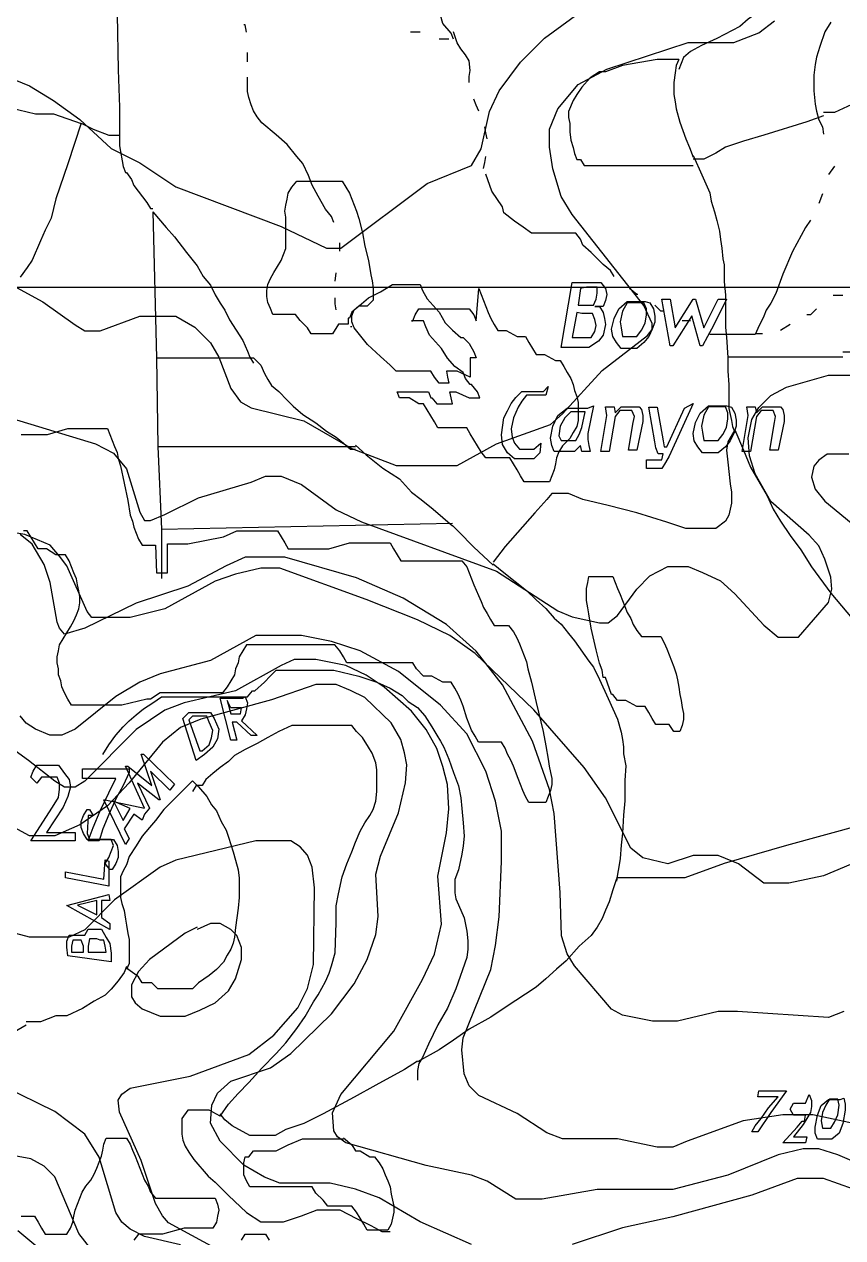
# Model space of a CAD drawing. Extents: x -0.82 to 6.83, y -0.63 to 7.9.
# Drawn here: x 0.417 to 0.778, y 5.83 to 6.364 of the extents above; entities that cross this region are included whole.
import ezdxf

# ---------------------------------------------------------------- set-up
doc = ezdxf.new("R2010")
doc.units = 0
for name, color, linetype in [('Elevations', 7, 'CONTINUOUS'), ('Grid', 7, 'CONTINUOUS'), ('Labels', 7, 'CONTINUOUS'), ('roads', 7, 'CONTINUOUS'), ('topo', 7, 'CONTINUOUS'), ('topo_grid', 7, 'CONTINUOUS'), ('water', 7, 'CONTINUOUS'), ('white', 7, 'CONTINUOUS')]:
    doc.layers.add(name, color=color, linetype=linetype)

msp = doc.modelspace()

# ---------------------------------------------------------------- linework, layer by layer
at = {"layer": 'Elevations', "color": 1}
for points in [[(0.745901, 5.884832), (0.740102, 5.876365), (0.737464, 5.876365), (0.739046, 5.879011), (0.741684, 5.882186), (0.744847, 5.886949), (0.749065, 5.891711), (0.740102, 5.891711), (0.740629, 5.894357), (0.752755, 5.894357), (0.752755, 5.894357)], [(0.762773, 5.892743), (0.763829, 5.890097), (0.763829, 5.887451), (0.763302, 5.884806), (0.76172, 5.88216), (0.760138, 5.879514), (0.75592, 5.874222), (0.76172, 5.874222), (0.761193, 5.871576), (0.751175, 5.871576), (0.751175, 5.871576), (0.757502, 5.878456), (0.759611, 5.881101), (0.760664, 5.881101), (0.761191, 5.883747), (0.760664, 5.883747), (0.758555, 5.883747), (0.756973, 5.883747), (0.755917, 5.883747), (0.754335, 5.886393), (0.755917, 5.889039), (0.759081, 5.889039), (0.76119, 5.889039)], [(0.778063, 5.891156), (0.77859, 5.88851), (0.77859, 5.885864), (0.777537, 5.880043), (0.775954, 5.87581), (0.772791, 5.873164), (0.769627, 5.873164), (0.767518, 5.873164), (0.766465, 5.873164), (0.76541, 5.87581), (0.76541, 5.878456), (0.766465, 5.883747), (0.768045, 5.887981), (0.771209, 5.890626), (0.774372, 5.890626), (0.776481, 5.890626)], [(0.768573, 5.877979), (0.770155, 5.877979), (0.772264, 5.877979), (0.773846, 5.880625), (0.775428, 5.8838), (0.775955, 5.888034), (0.775428, 5.890679), (0.773846, 5.890679), (0.771737, 5.890679), (0.770158, 5.888034), (0.768576, 5.884859), (0.768049, 5.881154)]]:
    msp.add_lwpolyline(points, close=True, dxfattribs=at)
at = {"layer": 'Grid', "color": 1}
for points in [[(0.43482, 6.034057), (0.436929, 6.031411), (0.437458, 6.028236), (0.436402, 6.024003), (0.434293, 6.01924), (0.426913, 6.008128), (0.439566, 6.008128), (0.439566, 6.004424), (0.420057, 6.004424), (0.420057, 6.004424), (0.429548, 6.01924), (0.432183, 6.023474), (0.43271, 6.027178), (0.43271, 6.029824), (0.431657, 6.03247), (0.430075, 6.03247), (0.427966, 6.03247), (0.424803, 6.03247), (0.422694, 6.029824), (0.420056, 6.03247), (0.421112, 6.035115), (0.422694, 6.037761), (0.42533, 6.037761), (0.427965, 6.037761), (0.432183, 6.037761)], [(0.463291, 6.034586), (0.460656, 6.028765), (0.457493, 6.022945), (0.454329, 6.016065), (0.451693, 6.009715), (0.450111, 6.004424), (0.445365, 6.004424), (0.447474, 6.010245), (0.450638, 6.017653), (0.454328, 6.02559), (0.457492, 6.03194), (0.442729, 6.03194), (0.442729, 6.036174), (0.463291, 6.036174)]]:
    msp.add_lwpolyline(points, close=True, dxfattribs=at)
at = {"layer": 'Labels', "color": 6}
for points in [[(0.67314, 6.247576), (0.673666, 6.24493), (0.67314, 6.242284), (0.672084, 6.239638), (0.670502, 6.239638), (0.668393, 6.239638), (0.670502, 6.239638), (0.672084, 6.236993), (0.672611, 6.234347), (0.673137, 6.231701), (0.672084, 6.226938), (0.669976, 6.224293), (0.665758, 6.221647), (0.659431, 6.221647), (0.656795, 6.221647), (0.653631, 6.221647), (0.658377, 6.250116), (0.663649, 6.250116), (0.667867, 6.250116), (0.671031, 6.250116)], [(0.662068, 6.247576), (0.661012, 6.240168), (0.663647, 6.240168), (0.666285, 6.240168), (0.667868, 6.240168), (0.668923, 6.242813), (0.66945, 6.245459), (0.66945, 6.248105), (0.668397, 6.248105), (0.666815, 6.248105), (0.664706, 6.248105)], [(0.692648, 6.241252), (0.69423, 6.238606), (0.694757, 6.235431), (0.694757, 6.232786), (0.693701, 6.229611), (0.692119, 6.226436), (0.69001, 6.22379), (0.686846, 6.221144), (0.683155, 6.221144), (0.679992, 6.221144), (0.677883, 6.22379), (0.676301, 6.226436), (0.675775, 6.229611), (0.67683, 6.234373), (0.678939, 6.238606), (0.682629, 6.241781), (0.687375, 6.241781), (0.690538, 6.241781)], [(0.680521, 6.226489), (0.682103, 6.226489), (0.683685, 6.226489), (0.686849, 6.226489), (0.688957, 6.229134), (0.690539, 6.232309), (0.691066, 6.236014), (0.691066, 6.238659), (0.690013, 6.241305), (0.688431, 6.241305), (0.686849, 6.241305), (0.68474, 6.241305), (0.682631, 6.241305), (0.680522, 6.237601), (0.679469, 6.232839), (0.679996, 6.230193)], [(0.720592, 6.231251), (0.717957, 6.226489), (0.715848, 6.222255), (0.714792, 6.222255), (0.711101, 6.235484), (0.702666, 6.222255), (0.701611, 6.222255), (0.69792, 6.242893), (0.701611, 6.242893), (0.703719, 6.230193), (0.711628, 6.242893), (0.712681, 6.242893), (0.716372, 6.230193), (0.722699, 6.242893), (0.726391, 6.242893)], [(0.660486, 6.237045), (0.658377, 6.225933), (0.660486, 6.225933), (0.664177, 6.225933), (0.666812, 6.225933), (0.668394, 6.228579), (0.668921, 6.231225), (0.668394, 6.23387), (0.667339, 6.236516), (0.66523, 6.236516), (0.662595, 6.236516)], [(0.647832, 6.204343), (0.646779, 6.200639), (0.64467, 6.200639), (0.642032, 6.200639), (0.639924, 6.200639), (0.638341, 6.200639), (0.636233, 6.197993), (0.63465, 6.195347), (0.632542, 6.190585), (0.631486, 6.185822), (0.632013, 6.182118), (0.633066, 6.179472), (0.635174, 6.176826), (0.638338, 6.176826), (0.641501, 6.176826), (0.644665, 6.179472), (0.644139, 6.175239), (0.641503, 6.172593), (0.636758, 6.172593), (0.633067, 6.172593), (0.629904, 6.175239), (0.627796, 6.178943), (0.627269, 6.183176), (0.628322, 6.190585), (0.629904, 6.19376), (0.631487, 6.196935), (0.633595, 6.19958), (0.636231, 6.202226), (0.639394, 6.202226), (0.642558, 6.202226), (0.645721, 6.202226)], [(0.667867, 6.195903), (0.665232, 6.183732), (0.665232, 6.181086), (0.665758, 6.17844), (0.666285, 6.175794), (0.662595, 6.175794), (0.662068, 6.17844), (0.659431, 6.175794), (0.655213, 6.175794), (0.652577, 6.175794), (0.650469, 6.175794), (0.649416, 6.17844), (0.648889, 6.181615), (0.649942, 6.186907), (0.652051, 6.191669), (0.656269, 6.194844), (0.658378, 6.194844), (0.661013, 6.194844), (0.665231, 6.194844)], [(0.711629, 6.196961), (0.701084, 6.173678), (0.699502, 6.171032), (0.69792, 6.168386), (0.694756, 6.168386), (0.691065, 6.168386), (0.691065, 6.17209), (0.694229, 6.17209), (0.696338, 6.17209), (0.69792, 6.17209), (0.698447, 6.174736), (0.697391, 6.174736), (0.696338, 6.174736), (0.695282, 6.177382), (0.694756, 6.180028), (0.692121, 6.195374), (0.695812, 6.195374), (0.698447, 6.180557), (0.698974, 6.177911), (0.700027, 6.177911), (0.707936, 6.194844)], [(0.728501, 6.195374), (0.730081, 6.192728), (0.730607, 6.189553), (0.730607, 6.186907), (0.729554, 6.183732), (0.727972, 6.180557), (0.725863, 6.177911), (0.7227, 6.175265), (0.719009, 6.175265), (0.715846, 6.175265), (0.713737, 6.177911), (0.712155, 6.180557), (0.711629, 6.183732), (0.712682, 6.188494), (0.71479, 6.192728), (0.718481, 6.195903), (0.723226, 6.195903), (0.726391, 6.195903)], [(0.653632, 6.18061), (0.656267, 6.18061), (0.658376, 6.18061), (0.659958, 6.18061), (0.66154, 6.183256), (0.662596, 6.186431), (0.664178, 6.19331), (0.663123, 6.19331), (0.660487, 6.19331), (0.657852, 6.19331), (0.655217, 6.190664), (0.653108, 6.18696), (0.652582, 6.182726)], [(0.688957, 6.194342), (0.689484, 6.191696), (0.689484, 6.18905), (0.686848, 6.17635), (0.683157, 6.17635), (0.685266, 6.188521), (0.685793, 6.191167), (0.68474, 6.193813), (0.682104, 6.193813), (0.679466, 6.193813), (0.677358, 6.191167), (0.674722, 6.175821), (0.67103, 6.175821), (0.673668, 6.191696), (0.673668, 6.191696), (0.673141, 6.1954), (0.676831, 6.1954), (0.677358, 6.192754), (0.677358, 6.192754), (0.679996, 6.1954), (0.684213, 6.1954), (0.686321, 6.1954), (0.687904, 6.1954)], [(0.716374, 6.18061), (0.717956, 6.18061), (0.719538, 6.18061), (0.722702, 6.18061), (0.724811, 6.183256), (0.726393, 6.186431), (0.72692, 6.190135), (0.72692, 6.192781), (0.725864, 6.195426), (0.724282, 6.195426), (0.7227, 6.195426), (0.720591, 6.195426), (0.718482, 6.195426), (0.716373, 6.191722), (0.715318, 6.18696), (0.715844, 6.184314)], [(0.751172, 6.194342), (0.751698, 6.191696), (0.751698, 6.18905), (0.749063, 6.17635), (0.745372, 6.17635), (0.747481, 6.188521), (0.748008, 6.191167), (0.746954, 6.193813), (0.744317, 6.193813), (0.741681, 6.193813), (0.739573, 6.191167), (0.736937, 6.175821), (0.733245, 6.175821), (0.735883, 6.191696), (0.735883, 6.191696), (0.735356, 6.1954), (0.739047, 6.1954), (0.739574, 6.192754), (0.739574, 6.192754), (0.742209, 6.1954), (0.746427, 6.1954), (0.748536, 6.1954), (0.750118, 6.1954)], [(0.514436, 6.067791), (0.515489, 6.065146), (0.514963, 6.0625), (0.514436, 6.059854), (0.512854, 6.057208), (0.519708, 6.050858), (0.517073, 6.050858), (0.510746, 6.056679), (0.508637, 6.056679), (0.510746, 6.048741), (0.50811, 6.048741), (0.503365, 6.067262), (0.505474, 6.067262), (0.507583, 6.067262), (0.510218, 6.067262), (0.5118, 6.067262), (0.513382, 6.067262)], [(0.506527, 6.066204), (0.508109, 6.060383), (0.509691, 6.060383), (0.511274, 6.060383), (0.512329, 6.060383), (0.512856, 6.063029), (0.512329, 6.063029), (0.5118, 6.063029), (0.510747, 6.063029), (0.508112, 6.063029)], [(0.499146, 6.060939), (0.500728, 6.058293), (0.502837, 6.05353), (0.50231, 6.049297), (0.500202, 6.045593), (0.49651, 6.042418), (0.492821, 6.039772), (0.487021, 6.058293), (0.489656, 6.060939), (0.493347, 6.060939), (0.495982, 6.060939)], [(0.489655, 6.057764), (0.4944, 6.044005), (0.495456, 6.044005), (0.498618, 6.046651), (0.499674, 6.049826), (0.500201, 6.053001), (0.498618, 6.056705), (0.497565, 6.059351), (0.495457, 6.059351), (0.493348, 6.059351), (0.491239, 6.059351)], [(0.470147, 6.018764), (0.461711, 6.037285), (0.462767, 6.037285), (0.47331, 6.028818), (0.468565, 6.042577), (0.469621, 6.042577), (0.483329, 6.029348), (0.48122, 6.026702), (0.472784, 6.035168), (0.477002, 6.022468), (0.476476, 6.022468), (0.466986, 6.029877), (0.472258, 6.018764), (0.470149, 6.016118), (0.469096, 6.013473), (0.465405, 6.016118), (0.461187, 6.009768), (0.463296, 6.005535), (0.461714, 6.002889), (0.452224, 6.022468), (0.45275, 6.022468)], [(0.456439, 6.021913), (0.460657, 6.013446), (0.46382, 6.018738)], [(0.444839, 6.007678), (0.445895, 6.005032), (0.446948, 6.005032), (0.44853, 6.005032), (0.449056, 6.005032), (0.450639, 6.005032), (0.453801, 6.005032), (0.456439, 6.005032), (0.458019, 6.002386), (0.458545, 5.999741), (0.458545, 5.997095), (0.457492, 5.994449), (0.45591, 5.991803), (0.454857, 5.991803), (0.452748, 5.994449), (0.454331, 5.997095), (0.455384, 5.999741), (0.456439, 6.002386), (0.455384, 6.005032), (0.453275, 6.005032), (0.45064, 6.005032), (0.447476, 6.005032), (0.445893, 6.005032), (0.444838, 6.005032), (0.443255, 6.007678), (0.442202, 6.010324), (0.442202, 6.01297), (0.443255, 6.015616), (0.444838, 6.018261), (0.445893, 6.018261), (0.447476, 6.015616), (0.446422, 6.015616), (0.445367, 6.015616)], [(0.45433, 5.99556), (0.45433, 5.984448), (0.435349, 5.988152), (0.435349, 5.990798), (0.452221, 5.987623), (0.452748, 5.996089)], [(0.451166, 5.978151), (0.451166, 5.970742), (0.454857, 5.968096), (0.454857, 5.965451), (0.435876, 5.976034), (0.435876, 5.976034), (0.45433, 5.980796), (0.454857, 5.978151)], [(0.440621, 5.97606), (0.449057, 5.971827), (0.449057, 5.978177)], [(0.453275, 5.961826), (0.454857, 5.95918), (0.455384, 5.954947), (0.455384, 5.951243), (0.436403, 5.953888), (0.435876, 5.957593), (0.435876, 5.960238), (0.436932, 5.962884), (0.437985, 5.962884), (0.439567, 5.962884), (0.441149, 5.962884), (0.442202, 5.962884), (0.443255, 5.962884), (0.443785, 5.962884), (0.445367, 5.96553), (0.448531, 5.96553), (0.451166, 5.96553)], [(0.442203, 5.960768), (0.439568, 5.960768), (0.438512, 5.960768), (0.437985, 5.958122), (0.437985, 5.955476), (0.443258, 5.955476), (0.443258, 5.958122)], [(0.449057, 5.961297), (0.445894, 5.961297), (0.445365, 5.958122), (0.445365, 5.955476), (0.453274, 5.955476), (0.453274, 5.955476), (0.452747, 5.958122), (0.452221, 5.960768), (0.450639, 5.960768)]]:
    msp.add_lwpolyline(points, close=True, dxfattribs=at)
at = {"layer": 'roads', "color": 7}
for points in [[(0.446946, 6.430006), (0.449055, 6.425773), (0.451164, 6.418894), (0.452219, 6.413602), (0.45591, 6.403548), (0.456437, 6.399314), (0.45749, 6.381852), (0.458016, 6.368094), (0.458543, 6.343752), (0.459069, 6.327348), (0.459069, 6.318881), (0.459069, 6.315177)], [(0.745374, 6.397859), (0.74643, 6.395213), (0.747483, 6.392568), (0.748539, 6.388863), (0.749065, 6.386218), (0.749065, 6.383043), (0.748009, 6.378809), (0.746427, 6.375634), (0.744318, 6.372459), (0.741156, 6.369813), (0.735884, 6.366109), (0.732193, 6.362934), (0.722174, 6.357643), (0.71532, 6.354468), (0.710576, 6.351822), (0.707411, 6.349176), (0.706358, 6.34653), (0.705303, 6.343884)], [(0.772261, 6.364707), (0.769626, 6.360474), (0.767517, 6.354124), (0.765935, 6.349361), (0.765408, 6.346186), (0.764882, 6.341424), (0.764882, 6.334544), (0.765408, 6.328724), (0.765935, 6.325549), (0.76699, 6.321844), (0.768573, 6.318669), (0.769099, 6.315494)], [(0.705303, 6.348276), (0.695812, 6.348276), (0.680522, 6.34563), (0.673141, 6.342985), (0.670506, 6.342985), (0.666288, 6.340339), (0.662597, 6.336105), (0.660488, 6.33293), (0.658906, 6.330285), (0.656797, 6.325522), (0.656797, 6.322876), (0.657324, 6.32023), (0.657324, 6.316526), (0.65785, 6.312822), (0.658906, 6.309647), (0.659432, 6.307001), (0.660485, 6.304355), (0.661012, 6.304355), (0.662068, 6.304355), (0.66365, 6.30171), (0.665232, 6.30171), (0.666814, 6.30171), (0.66945, 6.30171), (0.676304, 6.30171), (0.68474, 6.30171), (0.692648, 6.30171), (0.698448, 6.30171), (0.703193, 6.30171), (0.707938, 6.30171), (0.711629, 6.30171)], [(0.705303, 6.348276), (0.704247, 6.34563), (0.703721, 6.342455), (0.703194, 6.338222), (0.703194, 6.335576), (0.703194, 6.33293), (0.703721, 6.329755), (0.704247, 6.32658), (0.705829, 6.32076), (0.708465, 6.313351), (0.710047, 6.309647), (0.711629, 6.305414)], [(0.820772, 6.341953), (0.816554, 6.341953), (0.811282, 6.341953), (0.806009, 6.339307), (0.798628, 6.336661), (0.792301, 6.334015), (0.785447, 6.330311), (0.779647, 6.327665), (0.773847, 6.325019), (0.769102, 6.325019)], [(0.411092, 6.32711), (0.422164, 6.324464), (0.430072, 6.324464), (0.442199, 6.32023)], [(0.442201, 6.320336), (0.436402, 6.302345), (0.431129, 6.286999), (0.42902, 6.278532), (0.426385, 6.27324), (0.424276, 6.268478), (0.420585, 6.260011), (0.418477, 6.256836), (0.415314, 6.252603)], [(0.442201, 6.320336), (0.447474, 6.31769), (0.454328, 6.315045), (0.456437, 6.315045), (0.459072, 6.315045)], [(0.769101, 6.323511), (0.761719, 6.320865), (0.742738, 6.315045), (0.733775, 6.312399), (0.725866, 6.309753), (0.721649, 6.307107), (0.716376, 6.304461), (0.711631, 6.304461)], [(0.459073, 6.3156), (0.459073, 6.310309), (0.460655, 6.301313), (0.461711, 6.298667), (0.462237, 6.298667), (0.464346, 6.295492), (0.465399, 6.292846), (0.471199, 6.285438), (0.472781, 6.282792), (0.473834, 6.282792)], [(0.71163, 6.306102), (0.714265, 6.300281), (0.71901, 6.289698), (0.719537, 6.285993), (0.721119, 6.281231), (0.722172, 6.277527), (0.723228, 6.272764), (0.723754, 6.26906), (0.724281, 6.265356), (0.724807, 6.260593), (0.725334, 6.257948), (0.725334, 6.250539), (0.72586, 6.244718), (0.72586, 6.238898), (0.72586, 6.234135), (0.72586, 6.230431), (0.726387, 6.226198), (0.726913, 6.217202)], [(0.473837, 6.281337), (0.475419, 6.21699)], [(0.473837, 6.281337), (0.479636, 6.274458), (0.483327, 6.270224), (0.4886, 6.263345), (0.493345, 6.257524), (0.49598, 6.252762), (0.499144, 6.249058), (0.501253, 6.244824), (0.503362, 6.24112), (0.50547, 6.237945), (0.507579, 6.233712), (0.513379, 6.224716), (0.515488, 6.219953), (0.516543, 6.217308), (0.518126, 6.214662)], [(0.475419, 6.21699), (0.518125, 6.21699)], [(0.475419, 6.21699), (0.475945, 6.17799)], [(0.518126, 6.21699), (0.52129, 6.213815), (0.522872, 6.210111), (0.524454, 6.207465), (0.526037, 6.204819), (0.529199, 6.202173), (0.532891, 6.198469), (0.535526, 6.195823), (0.539744, 6.192119), (0.545544, 6.188415), (0.550289, 6.184711), (0.554507, 6.182065), (0.557671, 6.179419), (0.560834, 6.176773), (0.562943, 6.176773)], [(0.72692, 6.217519), (0.734302, 6.217519), (0.759609, 6.217519), (0.777536, 6.217519)], [(0.72692, 6.217519), (0.72692, 6.211169), (0.727446, 6.205348), (0.727446, 6.200586), (0.727446, 6.194765), (0.728502, 6.189473), (0.729029, 6.186828), (0.730082, 6.184182)], [(0.777537, 6.219636), (0.785446, 6.219636), (0.799681, 6.219636), (0.809172, 6.219636), (0.816026, 6.219636), (0.822353, 6.219636), (0.829207, 6.21699), (0.836061, 6.214344), (0.847133, 6.210111), (0.852933, 6.206936), (0.863478, 6.198998), (0.866641, 6.196353), (0.872441, 6.19159), (0.876136, 6.188944), (0.879827, 6.184711), (0.882462, 6.182065)], [(0.730084, 6.185372), (0.72692, 6.180081), (0.726393, 6.176376), (0.72692, 6.171085), (0.727976, 6.16156), (0.728502, 6.157856), (0.728502, 6.153093), (0.727976, 6.150447), (0.727976, 6.150447), (0.727449, 6.147801), (0.725867, 6.145156), (0.721649, 6.141981), (0.71954, 6.141981), (0.717431, 6.141981), (0.715323, 6.141981), (0.713214, 6.141981), (0.708469, 6.141981), (0.700033, 6.144626), (0.686852, 6.14886), (0.674198, 6.152035), (0.663126, 6.154681), (0.656799, 6.157326), (0.654164, 6.157326), (0.652582, 6.157326), (0.650999, 6.157326), (0.649417, 6.157326), (0.647308, 6.154681), (0.642036, 6.14886), (0.62885, 6.134043), (0.623578, 6.127164)], [(0.730084, 6.185372), (0.733774, 6.176376), (0.736938, 6.168968), (0.741156, 6.16156), (0.744319, 6.156268), (0.746957, 6.150447), (0.75012, 6.145156), (0.754338, 6.138806), (0.759083, 6.132456), (0.763828, 6.125047), (0.772264, 6.113406), (0.781755, 6.102293), (0.785973, 6.097531), (0.789136, 6.094356)], [(0.475946, 6.17799), (0.477528, 6.14161), (0.477528, 6.119914)], [(0.475946, 6.17799), (0.562941, 6.17799)], [(0.562943, 6.17852), (0.567688, 6.174286), (0.57507, 6.168465), (0.582451, 6.163703), (0.587724, 6.157882), (0.591941, 6.154707), (0.597214, 6.150474), (0.601432, 6.14677), (0.60565, 6.143065)], [(0.477527, 6.14161), (0.605652, 6.144256)], [(0.605651, 6.143198), (0.608286, 6.140552), (0.615141, 6.133673), (0.623576, 6.125735)], [(0.623578, 6.126317), (0.628323, 6.122613), (0.638341, 6.114676), (0.642559, 6.110442), (0.646777, 6.106738), (0.650467, 6.102505), (0.653631, 6.099859), (0.656794, 6.095626), (0.659429, 6.092451), (0.665757, 6.083455), (0.667866, 6.080809), (0.670504, 6.075517), (0.674195, 6.067051), (0.678412, 6.058055), (0.679994, 6.052234), (0.680521, 6.049059), (0.681047, 6.045884), (0.681047, 6.042709), (0.682103, 6.037417), (0.681576, 6.031067), (0.681576, 6.026305), (0.681576, 6.022071), (0.68105, 6.015721), (0.680523, 6.007784), (0.679997, 6.002492), (0.679467, 5.996671), (0.678941, 5.992967), (0.678414, 5.989792), (0.677888, 5.986617)], [(0.451692, 6.042471), (0.454327, 6.046704), (0.457491, 6.050938), (0.460654, 6.054642), (0.463289, 6.057288), (0.466454, 6.059933), (0.469616, 6.062579), (0.473834, 6.065225), (0.477525, 6.067871), (0.480161, 6.067871), (0.483852, 6.067871), (0.489124, 6.067871), (0.495451, 6.067871), (0.502306, 6.067871), (0.508633, 6.067871), (0.51285, 6.067871), (0.513905, 6.067871), (0.514958, 6.067871), (0.515487, 6.067871), (0.517596, 6.070517), (0.518652, 6.070517), (0.52287, 6.074221), (0.525505, 6.076867), (0.52814, 6.079513), (0.529196, 6.079513), (0.530778, 6.079513), (0.533941, 6.079513), (0.538686, 6.079513), (0.542377, 6.079513), (0.548181, 6.079513), (0.553454, 6.079513), (0.564526, 6.076867), (0.572434, 6.074221), (0.578234, 6.071575), (0.583506, 6.0684), (0.586144, 6.065754), (0.590362, 6.063108), (0.593525, 6.059404), (0.596689, 6.054642), (0.598798, 6.050938), (0.60038, 6.048292), (0.601963, 6.045646), (0.604071, 6.040354), (0.60618, 6.034533), (0.608289, 6.028713), (0.609342, 6.023421), (0.609868, 6.018658), (0.610395, 6.012308), (0.610921, 6.006488), (0.610395, 6.002254), (0.609868, 5.99855), (0.608286, 5.991671), (0.606704, 5.987438), (0.606704, 5.984263), (0.606704, 5.981617), (0.60723, 5.978971), (0.608286, 5.976325), (0.610921, 5.970504), (0.611974, 5.964683), (0.612501, 5.96045), (0.612501, 5.956746), (0.611974, 5.953042), (0.607229, 5.939283), (0.603538, 5.930817), (0.599321, 5.923408), (0.595103, 5.914942), (0.592465, 5.909121), (0.590883, 5.906475), (0.590357, 5.9033), (0.590357, 5.899067)], [(0.503363, 5.883245), (0.507054, 5.888536), (0.511272, 5.893299), (0.516017, 5.898061), (0.521817, 5.904411), (0.528144, 5.910761), (0.532361, 5.915524), (0.537107, 5.921874), (0.540797, 5.927165), (0.544488, 5.933515), (0.546597, 5.93669), (0.54976, 5.942511), (0.551342, 5.946215), (0.552398, 5.94939), (0.55398, 5.955211), (0.554506, 5.96844), (0.554506, 5.975849), (0.555559, 5.98114), (0.557142, 5.988549), (0.55925, 5.99437), (0.561359, 5.999661), (0.562941, 6.003895), (0.56505, 6.008657), (0.567159, 6.012361), (0.56927, 6.015536), (0.57085, 6.018182), (0.571905, 6.021886), (0.572432, 6.02612), (0.572432, 6.030882), (0.572432, 6.035645), (0.571905, 6.03882), (0.570323, 6.043053), (0.568741, 6.045699), (0.566106, 6.049932), (0.56347, 6.052578), (0.561362, 6.055224), (0.558198, 6.055224), (0.555033, 6.055224), (0.552398, 6.055224), (0.546597, 6.055224), (0.542379, 6.055224), (0.539215, 6.055224), (0.534998, 6.055224), (0.529198, 6.052578), (0.524453, 6.049932), (0.519707, 6.047286), (0.514435, 6.04464), (0.50969, 6.041995), (0.507055, 6.039349), (0.503363, 6.036703), (0.5002, 6.034057), (0.497036, 6.031411), (0.495454, 6.028765), (0.493346, 6.028765), (0.492819, 6.028765), (0.491237, 6.02612)], [(0.491236, 6.030882), (0.488601, 6.028236), (0.48491, 6.024532), (0.478583, 6.018182), (0.474893, 6.01342), (0.472255, 6.010245), (0.469092, 6.00654), (0.466456, 6.002307), (0.463293, 5.997545), (0.46224, 5.99384), (0.460657, 5.991195), (0.459604, 5.988549), (0.459604, 5.988549), (0.459604, 5.985374), (0.459604, 5.985374), (0.459604, 5.982199), (0.459604, 5.979553), (0.460131, 5.976907), (0.461184, 5.973732), (0.46171, 5.970028), (0.462237, 5.967382), (0.462763, 5.963678), (0.46329, 5.961032), (0.46329, 5.958386), (0.46329, 5.95574), (0.46329, 5.953095), (0.46329, 5.950449), (0.46329, 5.950449), (0.46329, 5.950449), (0.462237, 5.947803)], [(0.491236, 6.030882), (0.493871, 6.028236), (0.497562, 6.024003), (0.499671, 6.020299), (0.50178, 6.017653), (0.503888, 6.01289), (0.505997, 6.009186), (0.507053, 6.006011), (0.509162, 5.999661), (0.510215, 5.995957), (0.51127, 5.991724), (0.511797, 5.98802), (0.511797, 5.984315), (0.511797, 5.979553), (0.51127, 5.97479), (0.510215, 5.966324), (0.509688, 5.96209), (0.509162, 5.959445), (0.508108, 5.956799), (0.506526, 5.954153), (0.504944, 5.950978), (0.501781, 5.947803), (0.498617, 5.945157), (0.493872, 5.941982), (0.491237, 5.939336), (0.489655, 5.939336), (0.485964, 5.939336), (0.483328, 5.939336), (0.477528, 5.939336), (0.475947, 5.939336), (0.473309, 5.941982), (0.470674, 5.941982), (0.469092, 5.941982), (0.467512, 5.944628), (0.462239, 5.948332)], [(0.785446, 6.011382), (0.752756, 6.002386), (0.72534, 5.994449), (0.707941, 5.988099), (0.701614, 5.988099), (0.694755, 5.988099), (0.687374, 5.988099), (0.682629, 5.988099), (0.677883, 5.988099)], [(0.677886, 5.987649), (0.676304, 5.982887), (0.674722, 5.977595), (0.673139, 5.973891), (0.67156, 5.970187), (0.669451, 5.966483), (0.666813, 5.962778), (0.661541, 5.958016), (0.655741, 5.951666), (0.651523, 5.947962), (0.646778, 5.943728), (0.64256, 5.940024), (0.628852, 5.931028), (0.622525, 5.926795), (0.613034, 5.921503), (0.60618, 5.916741), (0.599853, 5.912508), (0.590363, 5.907216)], [(0.462237, 5.949152), (0.461181, 5.946506), (0.458546, 5.942802), (0.455383, 5.939098), (0.452748, 5.936452), (0.448002, 5.933806), (0.44273, 5.930631), (0.435876, 5.927456), (0.431131, 5.927456), (0.424276, 5.924811), (0.421113, 5.924811), (0.41953, 5.924811), (0.417948, 5.924811)], [(0.417948, 5.923329), (0.412675, 5.920154)], [(0.590361, 5.907507), (0.584561, 5.903803), (0.571907, 5.896924), (0.562417, 5.891632), (0.548708, 5.884224), (0.540272, 5.87999), (0.532364, 5.877344), (0.527618, 5.874699), (0.524455, 5.874699), (0.521291, 5.874699), (0.519182, 5.874699), (0.516547, 5.874699), (0.508639, 5.878932), (0.505475, 5.881578), (0.503366, 5.884224)], [(0.503363, 5.883245), (0.498618, 5.88589), (0.495983, 5.88589), (0.4944, 5.88589), (0.491237, 5.88589), (0.489128, 5.88589), (0.486493, 5.882186), (0.486493, 5.87954), (0.486493, 5.875307), (0.487019, 5.872661), (0.488075, 5.870015), (0.489657, 5.86737), (0.491766, 5.864195), (0.498093, 5.856786), (0.501257, 5.85414), (0.507057, 5.84832), (0.514965, 5.840911), (0.521292, 5.836678), (0.522347, 5.836678), (0.52393, 5.836678), (0.526038, 5.836678), (0.528676, 5.836678), (0.531311, 5.836678), (0.539221, 5.839324), (0.546075, 5.84197), (0.550819, 5.84197), (0.552402, 5.84197), (0.553981, 5.84197), (0.55609, 5.84197), (0.563472, 5.838265), (0.569799, 5.83509), (0.574544, 5.832445), (0.578235, 5.832445)]]:
    msp.add_lwpolyline(points, dxfattribs=at)
at = {"layer": 'topo', "color": 2}
for points in [[(0.410564, 6.340418), (0.419527, 6.336714), (0.430072, 6.330364), (0.441672, 6.321897), (0.45538, 6.309197), (0.468034, 6.302847), (0.483856, 6.292264), (0.530253, 6.274801), (0.550289, 6.265276), (0.556615, 6.265276), (0.594577, 6.293746), (0.614085, 6.301683), (0.618303, 6.309091), (0.621994, 6.325496), (0.626212, 6.334491), (0.635702, 6.347191), (0.646247, 6.357775), (0.661537, 6.368887)], [(0.413728, 6.247999), (0.425327, 6.241649), (0.439563, 6.231595), (0.443781, 6.228949), (0.450635, 6.228949), (0.468038, 6.235299), (0.476474, 6.235299), (0.483856, 6.235299), (0.492292, 6.230537), (0.499146, 6.223658), (0.502837, 6.217308), (0.508109, 6.203549), (0.512327, 6.197728), (0.517072, 6.195083), (0.540271, 6.189262), (0.561361, 6.177091), (0.580869, 6.169683), (0.598268, 6.169683), (0.607758, 6.169683), (0.625157, 6.179208), (0.648888, 6.187674), (0.65416, 6.192437), (0.671559, 6.211487), (0.691595, 6.226833), (0.693703, 6.229478), (0.693703, 6.232124), (0.690012, 6.240062), (0.658378, 6.28012), (0.653632, 6.288057), (0.649942, 6.300228), (0.648359, 6.309753), (0.648359, 6.31769), (0.652049, 6.326686), (0.661013, 6.33727), (0.673666, 6.344149), (0.709519, 6.35579), (0.716373, 6.35579), (0.729554, 6.35579), (0.740627, 6.360024), (0.747482, 6.365315)], [(0.408457, 6.191405), (0.448529, 6.179234), (0.456436, 6.175001), (0.462237, 6.168121), (0.468037, 6.149071), (0.470145, 6.145367), (0.472781, 6.145367), (0.479108, 6.148013), (0.49387, 6.155421), (0.517073, 6.162301), (0.523401, 6.164946), (0.530254, 6.164946), (0.539217, 6.161242), (0.554507, 6.15013), (0.56558, 6.144838), (0.625159, 6.123142), (0.652048, 6.10568), (0.658375, 6.103034), (0.670502, 6.100388), (0.674192, 6.100388), (0.67841, 6.103563), (0.686846, 6.115205), (0.692646, 6.121026), (0.70056, 6.125259), (0.709523, 6.125259), (0.71585, 6.122613), (0.723757, 6.118909), (0.730084, 6.113088), (0.742739, 6.09933), (0.749066, 6.094038), (0.75381, 6.094038), (0.758028, 6.094038), (0.77121, 6.109384), (0.772793, 6.115205), (0.772266, 6.120496), (0.769631, 6.128434), (0.766996, 6.134255), (0.762778, 6.139017), (0.745906, 6.153834), (0.739052, 6.166005), (0.736416, 6.173942), (0.73589, 6.18188), (0.737472, 6.189817), (0.740636, 6.195109), (0.745908, 6.200401), (0.752762, 6.204105), (0.771216, 6.209396), (0.791251, 6.209396)], [(0.780179, 6.17463), (0.770684, 6.17463), (0.766993, 6.171984), (0.764884, 6.169339), (0.763831, 6.164576), (0.765413, 6.159284), (0.769631, 6.153993), (0.78123, 6.144468)], [(0.785449, 5.995904), (0.769104, 5.989025), (0.753814, 5.98585), (0.74696, 5.98585), (0.742742, 5.98585), (0.73167, 5.994317), (0.722707, 5.998021), (0.711633, 5.998021), (0.700561, 5.994317), (0.689489, 5.996963), (0.684216, 6.001196), (0.673144, 6.023421), (0.663649, 6.03665), (0.641505, 6.06205), (0.61567, 6.086921), (0.604598, 6.094858), (0.590362, 6.101738), (0.56769, 6.110733), (0.529729, 6.124492), (0.521293, 6.124492), (0.510221, 6.121846), (0.501257, 6.118671), (0.479109, 6.1065), (0.463819, 6.102796), (0.450638, 6.102796), (0.446947, 6.102796), (0.444838, 6.105442), (0.435876, 6.12555), (0.432711, 6.129783), (0.428494, 6.134546), (0.417421, 6.139308), (0.401604, 6.141954)], [(0.778069, 5.929335), (0.771215, 5.926689), (0.731145, 5.929335), (0.722709, 5.929335), (0.704782, 5.925102), (0.69371, 5.925102), (0.680529, 5.927748), (0.675784, 5.930393), (0.659435, 5.949443), (0.656271, 5.954735), (0.653638, 5.962673), (0.653106, 5.981723), (0.650471, 6.016515), (0.648362, 6.027099), (0.64098, 6.048265), (0.627799, 6.073136), (0.6162, 6.087953), (0.603019, 6.099594), (0.584038, 6.111236), (0.563475, 6.120232), (0.531841, 6.129228), (0.523405, 6.129228), (0.514442, 6.129228), (0.506006, 6.125524), (0.489134, 6.116528), (0.466458, 6.109119), (0.443786, 6.098007), (0.434823, 6.095361), (0.432714, 6.098007), (0.431661, 6.100653), (0.428497, 6.118115), (0.425862, 6.126053), (0.42059, 6.135049), (0.415317, 6.139282)], [(0.78913, 5.878561), (0.764349, 5.883853), (0.751168, 5.883853), (0.733769, 5.881207), (0.708989, 5.872211), (0.702662, 5.869566), (0.695814, 5.869566), (0.678415, 5.87327), (0.654157, 5.87327), (0.647303, 5.875916), (0.634121, 5.884382), (0.61725, 5.89232), (0.613032, 5.896553), (0.610923, 5.901845), (0.609867, 5.912428), (0.610394, 5.91772), (0.622521, 5.947776), (0.62463, 5.95836), (0.626212, 5.97106), (0.627265, 5.995401), (0.627265, 6.008631), (0.62463, 6.02186), (0.620412, 6.035089), (0.611976, 6.051493), (0.600377, 6.064193), (0.581923, 6.07901), (0.565051, 6.088006), (0.552397, 6.092239), (0.539216, 6.094885), (0.528144, 6.094885), (0.519181, 6.094885), (0.499146, 6.083772), (0.476997, 6.077951), (0.468034, 6.074247), (0.457489, 6.067897), (0.439562, 6.05361), (0.433763, 6.050964), (0.42849, 6.050964), (0.422163, 6.05361), (0.417945, 6.056256), (0.415309, 6.059431)], [(0.819718, 5.847208), (0.77543, 5.866258), (0.766994, 5.868904), (0.76014, 5.868904), (0.749068, 5.866258), (0.726923, 5.857263), (0.70267, 5.850913), (0.69318, 5.850913), (0.669449, 5.850913), (0.645196, 5.846679), (0.638341, 5.846679), (0.633596, 5.846679), (0.620942, 5.854617), (0.614088, 5.857263), (0.594052, 5.861496), (0.558727, 5.87155), (0.555036, 5.874196), (0.553454, 5.876842), (0.552927, 5.884779), (0.556618, 5.892717), (0.579817, 5.920683), (0.592471, 5.943437), (0.597743, 5.95455), (0.600907, 5.967779), (0.599325, 5.988946), (0.603016, 6.007996), (0.604069, 6.018579), (0.603543, 6.029162), (0.601434, 6.0371), (0.598799, 6.045037), (0.594054, 6.053504), (0.587727, 6.061441), (0.5756, 6.072025), (0.567691, 6.077316), (0.558728, 6.08155), (0.545547, 6.084196), (0.536057, 6.084196), (0.530257, 6.08155), (0.510222, 6.070437), (0.487546, 6.065146), (0.479114, 6.061971), (0.466456, 6.053504), (0.443784, 6.03075), (0.439566, 6.028104), (0.434821, 6.028104), (0.430603, 6.03075), (0.419004, 6.039746), (0.400023, 6.053504)], [(0.614088, 5.82673), (0.591416, 5.836784), (0.57349, 5.847367), (0.562945, 5.851071), (0.551873, 5.853717), (0.529729, 5.853717), (0.522874, 5.856363), (0.513911, 5.861655), (0.503366, 5.872238), (0.499148, 5.880175), (0.499675, 5.888113), (0.50231, 5.893405), (0.508109, 5.898696), (0.525509, 5.904517), (0.534472, 5.910867), (0.552398, 5.92833), (0.562416, 5.941559), (0.568215, 5.952142), (0.571906, 5.963255), (0.572959, 5.971192), (0.571906, 5.989713), (0.574015, 5.99765), (0.581924, 6.0167), (0.585087, 6.02993), (0.585613, 6.037867), (0.58456, 6.043159), (0.582978, 6.04898), (0.57876, 6.056388), (0.567161, 6.0675), (0.560834, 6.070675), (0.554507, 6.073321), (0.545544, 6.073321), (0.526035, 6.066442), (0.494928, 6.057975), (0.48596, 6.054271), (0.478052, 6.047921), (0.463289, 6.02993), (0.453799, 6.019875), (0.441672, 6.011409), (0.4306, 6.006646), (0.41953, 6.006646), (0.412675, 6.01035)], [(0.501256, 5.825169), (0.480693, 5.836281), (0.478052, 5.839456), (0.474889, 5.844748), (0.468562, 5.863798), (0.459072, 5.884964), (0.458546, 5.890256), (0.460128, 5.892902), (0.463819, 5.895548), (0.490186, 5.900839), (0.516021, 5.910364), (0.527093, 5.918831), (0.537638, 5.931002), (0.541856, 5.939469), (0.544491, 5.950052), (0.545018, 5.983786), (0.543962, 5.992782), (0.541853, 5.998074), (0.53869, 6.001778), (0.534472, 6.004424), (0.527618, 6.004424), (0.519182, 6.004424), (0.483856, 5.995957), (0.476998, 5.992782), (0.456962, 5.978495), (0.443781, 5.965265), (0.436927, 5.96209), (0.419528, 5.96209), (0.397384, 5.967911)], [(0.493345, 5.966456), (0.488073, 5.96381), (0.472255, 5.952169), (0.46751, 5.946877), (0.464347, 5.941056), (0.464347, 5.935764), (0.465929, 5.933119), (0.469092, 5.930473), (0.477001, 5.927298), (0.488073, 5.927298), (0.4944, 5.929944), (0.501254, 5.933119), (0.507054, 5.93841), (0.510217, 5.943702), (0.512852, 5.952169), (0.512852, 5.95746), (0.510744, 5.962752), (0.508108, 5.965398), (0.503363, 5.968044), (0.499145, 5.968044), (0.493346, 5.965398), (0.493345, 5.965398), (0.493345, 5.965398)], [(0.485963, 5.826597), (0.47015, 5.830301), (0.463818, 5.833476), (0.460128, 5.836651), (0.45749, 5.840885), (0.450109, 5.865226), (0.443782, 5.875281), (0.430601, 5.885335), (0.407929, 5.896447)], [(0.446418, 5.824798), (0.441146, 5.831677), (0.430601, 5.856548), (0.425855, 5.861311), (0.420056, 5.864486), (0.378931, 5.871894)], [(0.782282, 5.851071), (0.769101, 5.855834), (0.757503, 5.855834), (0.737468, 5.848425), (0.702669, 5.8389), (0.680525, 5.834138), (0.658376, 5.82673)], [(0.435349, 5.8153), (0.414259, 5.832762)]]:
    msp.add_lwpolyline(points, dxfattribs=at)
at = {"layer": 'topo_grid', "color": 7}
msp.add_lwpolyline([(0.037795, 6.248105), (0.073648, 6.248105), (0.111082, 6.248105), (0.148521, 6.248105), (0.185428, 6.248105), (0.222862, 6.248105), (0.25977, 6.248105), (0.297204, 6.248105), (0.334116, 6.248105), (0.37155, 6.248105), (0.408984, 6.248105), (0.445891, 6.248105), (0.483326, 6.248105), (0.520237, 6.248105), (0.557672, 6.248105), (0.594579, 6.248105), (0.632013, 6.248105), (0.669448, 6.248105), (0.706359, 6.248105), (0.743794, 6.248105), (0.780701, 6.248105)], dxfattribs=at)
at = {"layer": 'water', "color": 4}
for points in [[(0.606178, 6.357246), (0.605125, 6.359891), (0.601434, 6.364125), (0.600381, 6.367829), (0.597743, 6.374708), (0.595634, 6.378412), (0.592999, 6.382646), (0.590364, 6.386879), (0.588255, 6.389525), (0.586146, 6.392171), (0.583511, 6.394816), (0.580876, 6.397462), (0.57613, 6.400108), (0.57244, 6.402754), (0.571913, 6.402754)], [(0.514963, 6.360421), (0.514437, 6.363596), (0.51391, 6.363596)], [(0.591415, 6.360421), (0.587724, 6.360421), (0.587197, 6.360421)], [(0.604069, 6.357246), (0.602489, 6.357246), (0.600381, 6.357246), (0.599854, 6.357246)], [(0.613033, 6.338275), (0.613033, 6.340921), (0.613559, 6.343567), (0.613033, 6.3478), (0.611451, 6.350446), (0.609342, 6.353092), (0.60776, 6.355738), (0.606178, 6.3605)], [(0.51549, 6.347244), (0.51549, 6.351478)], [(0.553453, 6.276574), (0.552397, 6.27922), (0.549762, 6.282395), (0.546598, 6.288216), (0.543963, 6.292978), (0.54238, 6.297212), (0.539745, 6.302503), (0.53711, 6.305678), (0.532892, 6.31097), (0.528147, 6.315203), (0.52182, 6.320495), (0.519712, 6.323141), (0.518129, 6.325787), (0.517076, 6.328433), (0.516021, 6.331608), (0.515494, 6.334253), (0.515494, 6.337958), (0.515494, 6.340603)], [(0.617251, 6.325601), (0.616195, 6.328247), (0.615142, 6.330893)], [(0.620942, 6.313484), (0.620415, 6.316129), (0.619889, 6.318775)], [(0.61936, 6.300307), (0.619886, 6.302953), (0.620413, 6.305599)], [(0.676831, 6.252841), (0.675249, 6.255487), (0.672085, 6.258133), (0.66945, 6.260779), (0.666814, 6.263424), (0.663123, 6.266599), (0.662068, 6.269245), (0.659959, 6.271891), (0.658377, 6.271891), (0.655741, 6.271891), (0.64836, 6.271891), (0.643088, 6.271891), (0.640451, 6.271891), (0.636761, 6.274537), (0.63307, 6.277183), (0.628325, 6.280887), (0.627799, 6.283533), (0.623052, 6.290412), (0.620417, 6.29782)], [(0.773846, 6.301366), (0.771211, 6.297661)], [(0.768574, 6.289221), (0.766992, 6.284988)], [(0.763301, 6.277633), (0.761192, 6.274458), (0.755393, 6.263874), (0.751174, 6.25382), (0.748011, 6.245353), (0.745902, 6.24112), (0.743794, 6.237945), (0.742741, 6.235299), (0.740103, 6.230008), (0.73905, 6.227362), (0.737468, 6.227362), (0.733777, 6.227362), (0.726396, 6.227362), (0.719542, 6.227362), (0.719015, 6.227362)], [(0.556089, 6.263927), (0.556089, 6.267631), (0.556089, 6.267631)], [(0.55398, 6.250751), (0.554507, 6.254455), (0.554507, 6.254455)], [(0.687376, 6.24493), (0.68685, 6.24493), (0.683687, 6.247576)], [(0.777537, 6.244427), (0.775428, 6.244427), (0.77332, 6.244427)], [(0.554507, 6.238104), (0.554507, 6.238104), (0.55398, 6.24075), (0.55398, 6.243395)], [(0.698449, 6.237548), (0.697393, 6.237548), (0.694758, 6.240194)], [(0.765937, 6.238606), (0.763302, 6.235961), (0.76172, 6.235961)], [(0.710575, 6.233341), (0.708466, 6.233341), (0.706884, 6.233341)], [(0.561362, 6.230722), (0.560835, 6.230722)], [(0.754338, 6.231754), (0.75012, 6.229108)], [(0.742211, 6.227547), (0.739047, 6.227547)]]:
    msp.add_lwpolyline(points, dxfattribs=at)
msp.add_lwpolyline([(0.61356, 6.208576), (0.60776, 6.211222), (0.605125, 6.211222), (0.603016, 6.211222), (0.603016, 6.211222), (0.603543, 6.208576), (0.604069, 6.20593), (0.599851, 6.20593), (0.597742, 6.208576), (0.59616, 6.211222), (0.594051, 6.211222), (0.585616, 6.211222), (0.58298, 6.211222), (0.580872, 6.211222), (0.578236, 6.213868), (0.574018, 6.217572), (0.568218, 6.222864), (0.562419, 6.230272), (0.561364, 6.232918), (0.561364, 6.235564), (0.562419, 6.23821), (0.565582, 6.240855), (0.568746, 6.243501), (0.574018, 6.246147), (0.579291, 6.249322), (0.5814, 6.249322), (0.585617, 6.249322), (0.587726, 6.249322), (0.589308, 6.249322), (0.591417, 6.249322), (0.592472, 6.246676), (0.594581, 6.242972), (0.599853, 6.237151), (0.602488, 6.232389), (0.605652, 6.229214), (0.609342, 6.226039), (0.610398, 6.226039), (0.613033, 6.223393), (0.615142, 6.219689), (0.616198, 6.217043), (0.613562, 6.217043)], close=True, dxfattribs=at)
at = {"layer": 'white', "color": 7}
for points in [[(0.552924, 6.2276), (0.550289, 6.2276), (0.547653, 6.2276), (0.545545, 6.2276), (0.543436, 6.2276), (0.541854, 6.230246), (0.538691, 6.233421), (0.536582, 6.236066), (0.534473, 6.236066), (0.532365, 6.236066), (0.530256, 6.236066), (0.528147, 6.236066), (0.526565, 6.236066), (0.525512, 6.238712), (0.524456, 6.241358), (0.52393, 6.244004), (0.52393, 6.24665), (0.524456, 6.249296), (0.525512, 6.251941), (0.527094, 6.254587), (0.528676, 6.257233), (0.530259, 6.259879), (0.531312, 6.262525), (0.532367, 6.265171), (0.532367, 6.267816), (0.532367, 6.270462), (0.532367, 6.273637), (0.532367, 6.278929), (0.531841, 6.281575), (0.532367, 6.284221), (0.532894, 6.286866), (0.53342, 6.289512), (0.535003, 6.292158), (0.537111, 6.294804), (0.53922, 6.294804), (0.541855, 6.294804), (0.544491, 6.294804), (0.547655, 6.294804), (0.55029, 6.294804), (0.552925, 6.294804), (0.555034, 6.294804), (0.557143, 6.294804), (0.558725, 6.292158), (0.560304, 6.289512), (0.56136, 6.286866), (0.562413, 6.284221), (0.563469, 6.281575), (0.564522, 6.2784), (0.566104, 6.27205), (0.56716, 6.266229), (0.568742, 6.259879), (0.569798, 6.253529), (0.570324, 6.250883), (0.570851, 6.247708), (0.570851, 6.245062), (0.570851, 6.242416), (0.568215, 6.239771), (0.565053, 6.239771), (0.564526, 6.239771), (0.564526, 6.239771), (0.561363, 6.237125), (0.561363, 6.237125), (0.560307, 6.234479), (0.559781, 6.234479), (0.559781, 6.234479), (0.559781, 6.231833), (0.558728, 6.231833), (0.555564, 6.231833), (0.552923, 6.2276)], [(0.61725, 6.247602), (0.618306, 6.244956), (0.620414, 6.239665), (0.621467, 6.237019), (0.622523, 6.234373), (0.624105, 6.231727), (0.625685, 6.229081), (0.627267, 6.229081), (0.629376, 6.229081), (0.634121, 6.226436), (0.635703, 6.226436), (0.637812, 6.226436), (0.639394, 6.22379), (0.640976, 6.221144), (0.642558, 6.218498), (0.644141, 6.218498), (0.646249, 6.218498), (0.650994, 6.215852), (0.653103, 6.215852), (0.654685, 6.213206), (0.656267, 6.210561), (0.65785, 6.207915), (0.658905, 6.205269), (0.659432, 6.202623), (0.660485, 6.199977), (0.661014, 6.197331), (0.661014, 6.194686), (0.661014, 6.19204), (0.661014, 6.189394), (0.660485, 6.186748), (0.658905, 6.184102), (0.657323, 6.181456), (0.654159, 6.178281), (0.652579, 6.175636), (0.651524, 6.17299), (0.650997, 6.170344), (0.650471, 6.167698), (0.649418, 6.165052), (0.648362, 6.162406), (0.64678, 6.162406), (0.645198, 6.162406), (0.643089, 6.162406), (0.640977, 6.162406), (0.638868, 6.162406), (0.637286, 6.162406), (0.635704, 6.165052), (0.634122, 6.167698), (0.632539, 6.170344), (0.630957, 6.17299), (0.628848, 6.17299), (0.62674, 6.17299), (0.624631, 6.17299), (0.622522, 6.17299), (0.620414, 6.17299), (0.618305, 6.175636), (0.616723, 6.178281), (0.61514, 6.180927), (0.613558, 6.183573), (0.611976, 6.186219), (0.609867, 6.186219), (0.607758, 6.186219), (0.60565, 6.186219), (0.603541, 6.186219), (0.601432, 6.186219), (0.599324, 6.186219), (0.597741, 6.188865), (0.596159, 6.191511), (0.594577, 6.194156), (0.592995, 6.196802), (0.590886, 6.196802), (0.586668, 6.199448), (0.584559, 6.199448), (0.582451, 6.199448), (0.581398, 6.202094), (0.58298, 6.202094), (0.586143, 6.202094), (0.594052, 6.202094), (0.595105, 6.202094), (0.59616, 6.199448), (0.596687, 6.199448), (0.598796, 6.196802), (0.599322, 6.196802), (0.604067, 6.196802), (0.604067, 6.196802), (0.604594, 6.196802), (0.60512, 6.196802), (0.60512, 6.196802), (0.605647, 6.196802), (0.605647, 6.196802), (0.605647, 6.196802), (0.605647, 6.196802), (0.60512, 6.199448), (0.604594, 6.202094), (0.60512, 6.202094), (0.607229, 6.202094), (0.613029, 6.199448), (0.613555, 6.199448), (0.614082, 6.199448), (0.616191, 6.199448), (0.616717, 6.199448), (0.617244, 6.199448), (0.617244, 6.199448), (0.61777, 6.199448), (0.61777, 6.199448), (0.61777, 6.199448), (0.616714, 6.202094), (0.616714, 6.202094), (0.614079, 6.205269), (0.613553, 6.205269), (0.613553, 6.205269), (0.611444, 6.207915), (0.610388, 6.210561), (0.606697, 6.213206), (0.603534, 6.216911), (0.600899, 6.221144), (0.595626, 6.226965), (0.594044, 6.230669), (0.592988, 6.233315), (0.592462, 6.233315), (0.592462, 6.233315), (0.591935, 6.233315), (0.591935, 6.233315), (0.589826, 6.233315), (0.588244, 6.233315), (0.587718, 6.233315), (0.588244, 6.233315), (0.5893, 6.235961), (0.590882, 6.238606), (0.592991, 6.238606), (0.595629, 6.238606), (0.598264, 6.238606), (0.600899, 6.238606), (0.603534, 6.238606), (0.606172, 6.238606), (0.608808, 6.238606), (0.610916, 6.238606), (0.613025, 6.238606), (0.615134, 6.235961), (0.616187, 6.233315), (0.61725, 6.247602)], [(0.701085, 6.055674), (0.698976, 6.055674), (0.696868, 6.055674), (0.695285, 6.055674), (0.693703, 6.058319), (0.692121, 6.060965), (0.690541, 6.063611), (0.688959, 6.063611), (0.68685, 6.063611), (0.682105, 6.066257), (0.679997, 6.066257), (0.678414, 6.066257), (0.676306, 6.068903), (0.675779, 6.068903), (0.673144, 6.076311), (0.672617, 6.076311), (0.672617, 6.076311), (0.672091, 6.076311), (0.671564, 6.079486), (0.670509, 6.082661), (0.668926, 6.088482), (0.666818, 6.098007), (0.665765, 6.104357), (0.665238, 6.107003), (0.664712, 6.110178), (0.664712, 6.112824), (0.664712, 6.115469), (0.665238, 6.118115), (0.665765, 6.120761), (0.667347, 6.120761), (0.668929, 6.120761), (0.671038, 6.120761), (0.67262, 6.120761), (0.674729, 6.120761), (0.676311, 6.120761), (0.677364, 6.118115), (0.67842, 6.115469), (0.679473, 6.112824), (0.681581, 6.107532), (0.682637, 6.104886), (0.684219, 6.10224), (0.685272, 6.099594), (0.686855, 6.096949), (0.688963, 6.094303), (0.691072, 6.094303), (0.693181, 6.094303), (0.69529, 6.094303), (0.697398, 6.094303), (0.698978, 6.091657), (0.700034, 6.089011), (0.701087, 6.086365), (0.702142, 6.083719), (0.703195, 6.081074), (0.704251, 6.077899), (0.704778, 6.075253), (0.705304, 6.072078), (0.705831, 6.068903), (0.706357, 6.066257), (0.706884, 6.063082), (0.70741, 6.060436), (0.70741, 6.05779), (0.706884, 6.055144), (0.705831, 6.052499), (0.704775, 6.052499), (0.703193, 6.052499), (0.701084, 6.055674)]]:
    msp.add_lwpolyline(points, close=True, dxfattribs=at)
for points in [[(0.415835, 6.183282), (0.41847, 6.183282), (0.421106, 6.183282), (0.424269, 6.183282), (0.427433, 6.183282), (0.436396, 6.185928), (0.439031, 6.185928), (0.442195, 6.185928), (0.44483, 6.185928), (0.447465, 6.185928), (0.450103, 6.185928), (0.452212, 6.185928), (0.453794, 6.185928), (0.45485, 6.183282), (0.455903, 6.180636), (0.456958, 6.17799), (0.458011, 6.175345), (0.458538, 6.172699), (0.459594, 6.169524), (0.462757, 6.154178), (0.463812, 6.147828), (0.464866, 6.145182), (0.465392, 6.142536), (0.466445, 6.13989), (0.467501, 6.137245), (0.469083, 6.134599), (0.470665, 6.134599), (0.472774, 6.134599), (0.474883, 6.134599), (0.475414, 6.122428), (0.475414, 6.122428), (0.475414, 6.122428), (0.475414, 6.122428), (0.475938, 6.122428), (0.475938, 6.122428), (0.47647, 6.122428), (0.476997, 6.122428), (0.477523, 6.122428), (0.47805, 6.122428), (0.478576, 6.122428), (0.479103, 6.122428), (0.479629, 6.122428), (0.480156, 6.122428), (0.480156, 6.122428), (0.480156, 6.122428), (0.480156, 6.122428), (0.480156, 6.135128), (0.480682, 6.135128), (0.483318, 6.135128), (0.486481, 6.135128), (0.489117, 6.135128), (0.504934, 6.138303), (0.510734, 6.140949), (0.51126, 6.140949), (0.52655, 6.140949), (0.528659, 6.140949), (0.530241, 6.138303), (0.531823, 6.135657), (0.533406, 6.133011), (0.535514, 6.133011), (0.537623, 6.133011), (0.540261, 6.133011), (0.542896, 6.133011), (0.545531, 6.133011), (0.548167, 6.133011), (0.551331, 6.133011), (0.560294, 6.135657), (0.562929, 6.135657), (0.566093, 6.135657), (0.568728, 6.135657), (0.571363, 6.135657), (0.573998, 6.135657), (0.576107, 6.135657), (0.578216, 6.135657), (0.579798, 6.133011), (0.58138, 6.130365), (0.582963, 6.12772), (0.585071, 6.12772), (0.58718, 6.12772), (0.589289, 6.12772), (0.591927, 6.12772), (0.595089, 6.12772), (0.600363, 6.12772), (0.602998, 6.12772), (0.605633, 6.12772), (0.607742, 6.12772), (0.609851, 6.12772), (0.611959, 6.125074), (0.613012, 6.122428), (0.614068, 6.119782), (0.615121, 6.117136), (0.61723, 6.112374), (0.618285, 6.109728), (0.619339, 6.107082), (0.620921, 6.104436), (0.622503, 6.10179), (0.624085, 6.099145), (0.626194, 6.099145), (0.628305, 6.099145), (0.630414, 6.099145), (0.632523, 6.096499), (0.634105, 6.093853), (0.635161, 6.091207), (0.636214, 6.088561), (0.637269, 6.085915), (0.638322, 6.08327), (0.638849, 6.080095), (0.640431, 6.074274), (0.64254, 6.065278), (0.645704, 6.052578), (0.646757, 6.046228), (0.64781, 6.040407), (0.648339, 6.037232), (0.648866, 6.034586), (0.649392, 6.03194), (0.649392, 6.029295), (0.648866, 6.026649), (0.64781, 6.024003), (0.646757, 6.021357), (0.645176, 6.021357), (0.643067, 6.021357), (0.641485, 6.021357), (0.639376, 6.021357), (0.637794, 6.024003), (0.636741, 6.026649), (0.635688, 6.029295), (0.634632, 6.03194), (0.632524, 6.037232), (0.63147, 6.039878), (0.629888, 6.042524), (0.628833, 6.04517), (0.62725, 6.047815), (0.625142, 6.047815), (0.623033, 6.047815), (0.620924, 6.047815), (0.618815, 6.047815), (0.617233, 6.047815), (0.615651, 6.050461), (0.614069, 6.053107), (0.613013, 6.055753), (0.611957, 6.058399), (0.610375, 6.06369), (0.60932, 6.066336), (0.608267, 6.068982), (0.606684, 6.071628), (0.605102, 6.074274), (0.60352, 6.074274), (0.601411, 6.074274), (0.596665, 6.07692), (0.595083, 6.07692), (0.592974, 6.07692), (0.58981, 6.080095), (0.588228, 6.08274), (0.586646, 6.08274), (0.584008, 6.08274), (0.581922, 6.08274), (0.579285, 6.08274), (0.576649, 6.08274), (0.570849, 6.08274), (0.568214, 6.08274), (0.565579, 6.08274), (0.56347, 6.08274), (0.560835, 6.08274), (0.559252, 6.08274), (0.55767, 6.085386), (0.556088, 6.088032), (0.553979, 6.090678), (0.552397, 6.090678), (0.550288, 6.090678), (0.547653, 6.090678), (0.545015, 6.090678), (0.54238, 6.090678), (0.539217, 6.090678), (0.536579, 6.090678), (0.533416, 6.090678), (0.530253, 6.090678), (0.527615, 6.090678), (0.524452, 6.090678), (0.521817, 6.090678), (0.519179, 6.090678), (0.51707, 6.090678), (0.514962, 6.090678), (0.51338, 6.088032), (0.511797, 6.085386), (0.511271, 6.08274), (0.510215, 6.080095), (0.509689, 6.077449), (0.508106, 6.074803), (0.506524, 6.072157), (0.504415, 6.069511), (0.502307, 6.069511), (0.500724, 6.069511), (0.494924, 6.069511), (0.488597, 6.069511), (0.483325, 6.069511), (0.479634, 6.069511), (0.476999, 6.069511), (0.472777, 6.066865), (0.471195, 6.066865), (0.460123, 6.06422), (0.453796, 6.06422), (0.450632, 6.06422), (0.447996, 6.06422), (0.445361, 6.06422), (0.442726, 6.06422), (0.440088, 6.06422), (0.437979, 6.06422), (0.436397, 6.066865), (0.434815, 6.069511), (0.433759, 6.072157), (0.433233, 6.074803), (0.43218, 6.077449), (0.43218, 6.080095), (0.431651, 6.08274), (0.431651, 6.085386), (0.43218, 6.088032), (0.432706, 6.090678), (0.434288, 6.093324), (0.435871, 6.09597), (0.437453, 6.098615), (0.439035, 6.101261), (0.440088, 6.103907), (0.441144, 6.106553), (0.44167, 6.109199), (0.44167, 6.111845), (0.441144, 6.11449), (0.440617, 6.117136), (0.440091, 6.119782), (0.439038, 6.122428), (0.437982, 6.125074), (0.436929, 6.12772), (0.435347, 6.130365), (0.433238, 6.130365), (0.431129, 6.130365), (0.426911, 6.133011), (0.424803, 6.133011), (0.42322, 6.133011), (0.421638, 6.135657), (0.420056, 6.138303), (0.418474, 6.140949), (0.416892, 6.140949)], [(0.415835, 5.839191), (0.417944, 5.839191), (0.420052, 5.839191), (0.421635, 5.839191), (0.423217, 5.836546), (0.424799, 5.8339), (0.426381, 5.831254), (0.427964, 5.831254), (0.430072, 5.831254), (0.432181, 5.831254), (0.433763, 5.831254), (0.435872, 5.831254), (0.437454, 5.8339), (0.43851, 5.836546), (0.439036, 5.839191), (0.439563, 5.841837), (0.440619, 5.844483), (0.441672, 5.847129), (0.442727, 5.849775), (0.444309, 5.852421), (0.446418, 5.855066), (0.448, 5.857712), (0.449056, 5.860358), (0.450109, 5.863004), (0.451165, 5.86565), (0.451691, 5.868296), (0.452218, 5.870941), (0.453271, 5.873587), (0.454853, 5.873587), (0.456435, 5.873587), (0.458544, 5.873587), (0.460653, 5.873587), (0.462235, 5.873587), (0.463817, 5.870941), (0.464873, 5.868296), (0.465926, 5.86565), (0.466982, 5.863004), (0.46909, 5.857712), (0.470143, 5.855066), (0.471726, 5.852421), (0.472781, 5.849775), (0.47489, 5.847129), (0.476999, 5.847129), (0.479108, 5.847129), (0.481745, 5.847129), (0.484908, 5.847129), (0.490181, 5.847129), (0.492817, 5.847129), (0.495457, 5.847129), (0.498095, 5.847129), (0.499677, 5.847129), (0.501259, 5.847129), (0.502315, 5.844483), (0.502842, 5.841837), (0.502315, 5.839191), (0.501789, 5.836546), (0.500206, 5.8339), (0.498624, 5.8339), (0.495989, 5.8339), (0.493348, 5.8339), (0.490713, 5.8339), (0.48755, 5.8339), (0.478059, 5.831254), (0.475424, 5.831254), (0.472261, 5.831254), (0.469623, 5.831254), (0.467514, 5.831254), (0.465405, 5.828608)], [(0.55767, 5.873773), (0.561361, 5.870598), (0.562943, 5.867952), (0.565052, 5.867952), (0.56927, 5.865306), (0.571379, 5.865306), (0.573487, 5.86266), (0.575069, 5.860014), (0.576123, 5.857368), (0.577178, 5.854723), (0.578231, 5.852077), (0.578758, 5.848902), (0.579284, 5.846256), (0.579811, 5.84361), (0.579811, 5.840964), (0.579284, 5.838318), (0.578758, 5.835673), (0.577176, 5.833027), (0.575596, 5.833027), (0.573487, 5.833027), (0.571905, 5.833027), (0.569796, 5.833027), (0.568214, 5.833027), (0.566632, 5.835673), (0.56505, 5.838318), (0.563468, 5.840964), (0.561359, 5.84361), (0.55925, 5.84361), (0.557141, 5.84361), (0.555033, 5.84361), (0.552924, 5.84361), (0.550815, 5.84361), (0.548706, 5.846256), (0.545544, 5.849431), (0.543961, 5.852077), (0.541853, 5.852077), (0.539744, 5.852077), (0.537109, 5.852077), (0.534473, 5.852077), (0.531836, 5.852077), (0.526037, 5.852077), (0.523399, 5.852077), (0.520764, 5.852077), (0.518655, 5.852077), (0.516546, 5.852077), (0.514964, 5.854723), (0.513908, 5.857368), (0.513908, 5.860014), (0.513908, 5.86266), (0.514435, 5.865306), (0.516017, 5.865306), (0.518126, 5.867952), (0.520234, 5.867952), (0.520761, 5.867952), (0.521287, 5.867952), (0.521814, 5.867952), (0.524977, 5.867952), (0.528141, 5.867952), (0.533413, 5.870598), (0.53974, 5.873243), (0.540796, 5.873243), (0.543959, 5.873243), (0.546594, 5.873243), (0.549232, 5.873243), (0.551867, 5.873243), (0.553976, 5.873243), (0.556085, 5.873243), (0.557669, 5.873243), (0.557669, 5.873243)], [(0.51285, 5.828608), (0.514433, 5.831254), (0.516541, 5.831254), (0.518123, 5.831254), (0.520232, 5.831254), (0.521814, 5.831254), (0.523397, 5.831254), (0.524979, 5.828608)]]:
    msp.add_lwpolyline(points, dxfattribs=at)

doc.saveas('drawing.dxf')
